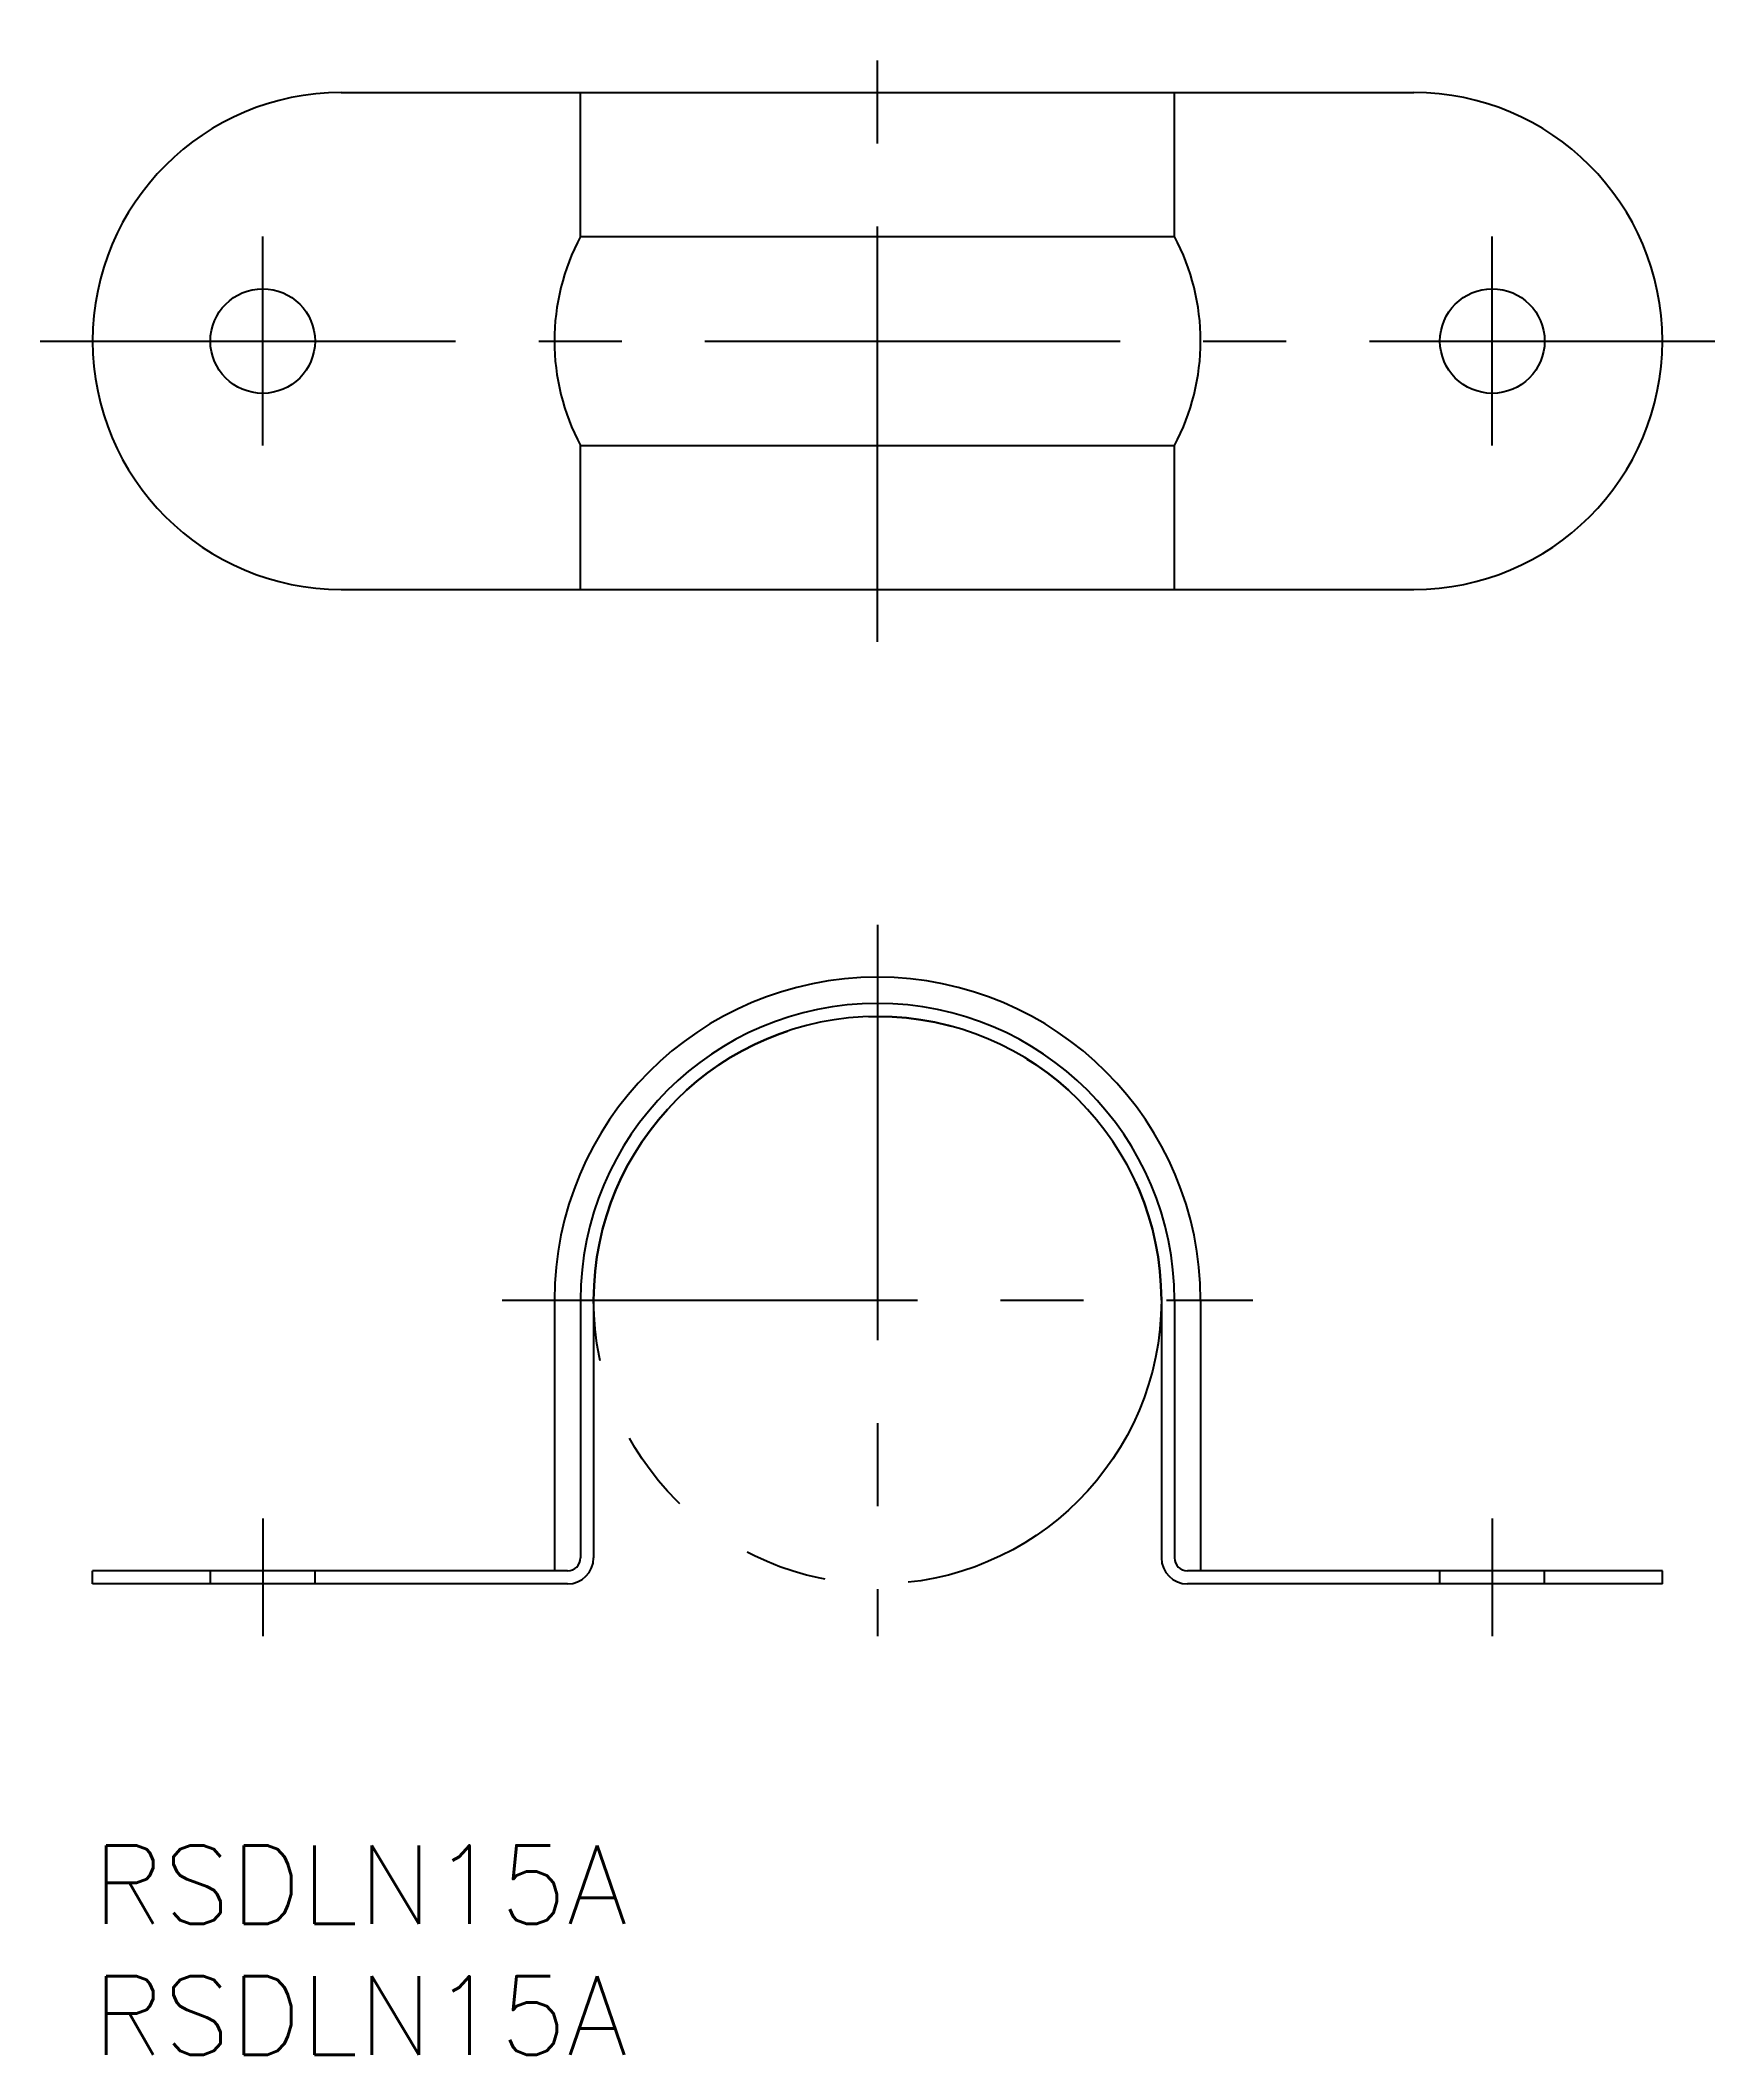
# Model space of a CAD drawing. Extents: x -2 to 62, y -8 to 69.
import ezdxf

# ---------------------------------------------------------------- set-up
doc = ezdxf.new("R2010")
doc.units = 0
doc.header["$LTSCALE"] = 0.5
for name, pattern in [('CENTER', [50.8, 31.75, -6.35, 6.35, -6.35]), ('DASHED', [19.05, 12.7, -6.35]), ('PHANTOM', [63.5, 31.75, -6.35, 6.35, -6.35, 6.35, -6.35])]:
    doc.linetypes.add(name, pattern=pattern)
for name, color, linetype in [('MSM_CENTER', 1, 'CENTER'), ('MSM_CONTINUOUS', 7, 'CONTINUOUS'), ('MSM_DASHED', 4, 'DASHED'), ('MSM_IMAGINARY', 6, 'PHANTOM'), ('MSM_PART_NUMBER', 7, 'CONTINUOUS')]:
    doc.layers.add(name, color=color, linetype=linetype)
doc.styles.get("Standard").update_dxf_attribs({"font": 'txt.shx', "height": 3, "bigfont": 'bigfont.shx'})

# ---------------------------------------------------------------- blocks, each defined once
blk = doc.blocks.new('*U2')
at = {"layer": 'MSM_PART_NUMBER'}
blk.add_text('RSDLN15A', height=3, dxfattribs=at).set_placement((0, -3))
blk = doc.blocks.new('*U3')
at = {"layer": 'MSM_PART_NUMBER'}
blk.add_text('RSDLN15A', height=3, dxfattribs=at).set_placement((0, -8))

msp = doc.modelspace()

# ---------------------------------------------------------------- linework, layer by layer
at = {"layer": 'MSM_CENTER'}
for p, q in [((30, 46.026), (30, 69.026)), ((6.5, 53.526), (6.5, 61.526)), ((53.5, 53.526), (53.5, 61.526)), ((-2, 57.526), (62, 57.526)), ((30, 35.2), (30, 8)), ((15.65, 20.85), (44.35, 20.85)), ((6.5, 12.5), (6.5, 8)), ((53.5, 12.5), (53.5, 8))]:
    msp.add_line(p, q, dxfattribs=at)
at = {"layer": 'MSM_CONTINUOUS'}
for p, q in [((9.5, 67.026), (50.5, 67.026)), ((18.65, 61.526), (18.65, 67.026)), ((41.35, 61.526), (41.35, 67.026)), ((18.65, 61.526), (41.35, 61.526)), ((18.65, 48.026), (18.65, 53.526)), ((18.65, 53.526), (41.35, 53.526)), ((41.35, 48.026), (41.35, 53.526)), ((9.5, 48.026), (50.5, 48.026)), ((17.65, 20.85), (17.65, 10.5)), ((18.65, 20.85), (18.65, 11)), ((19.15, 20.85), (19.15, 11)), ((40.85, 20.85), (40.85, 11)), ((41.35, 20.85), (41.35, 11)), ((42.35, 20.85), (42.35, 10.5)), ((0, 10), (0, 10.5)), ((18.15, 10.5), (0, 10.5)), ((60, 10.5), (41.85, 10.5)), ((60, 10), (60, 10.5)), ((18.15, 10), (0, 10)), ((60, 10), (41.85, 10))]:
    msp.add_line(p, q, dxfattribs=at)
for centre in [(6.5, 57.526), (53.5, 57.526)]:
    msp.add_circle(centre, 2, dxfattribs=at)
for centre, radius, start, end in [((9.5, 57.526), 9.5, 90, 270), ((50.5, 57.526), 9.5, 270, 90), ((26.15, 57.526), 8.5, 151.92751, 208.07249), ((33.85, 57.526), 8.5, 331.92751, 28.07249), ((30, 20.85), 12.35, 0, 180), ((30, 20.85), 11.35, 0, 180), ((30, 20.85), 10.85, 0, 180), ((18.15, 11), 0.5, 270, 0), ((18.15, 11), 1, 270, 0), ((41.85, 11), 1, 180, 270), ((41.85, 11), 0.5, 180, 270)]:
    msp.add_arc(centre, radius, start, end, dxfattribs=at)
at = {"layer": 'MSM_DASHED'}
for p, q in [((4.5, 10), (4.5, 10.5)), ((8.5, 10), (8.5, 10.5)), ((51.5, 10), (51.5, 10.5)), ((55.5, 10), (55.5, 10.5))]:
    msp.add_line(p, q, dxfattribs=at)
at = {"layer": 'MSM_IMAGINARY'}
msp.add_circle((30, 20.85), 10.85, dxfattribs=at)

# ---------------------------------------------------------------- block references
at = {"layer": 'MSM_CONTINUOUS'}
for name in ['*U2', '*U3']:
    msp.add_blockref(name, (0, 0), dxfattribs=at)

doc.saveas('drawing.dxf')
